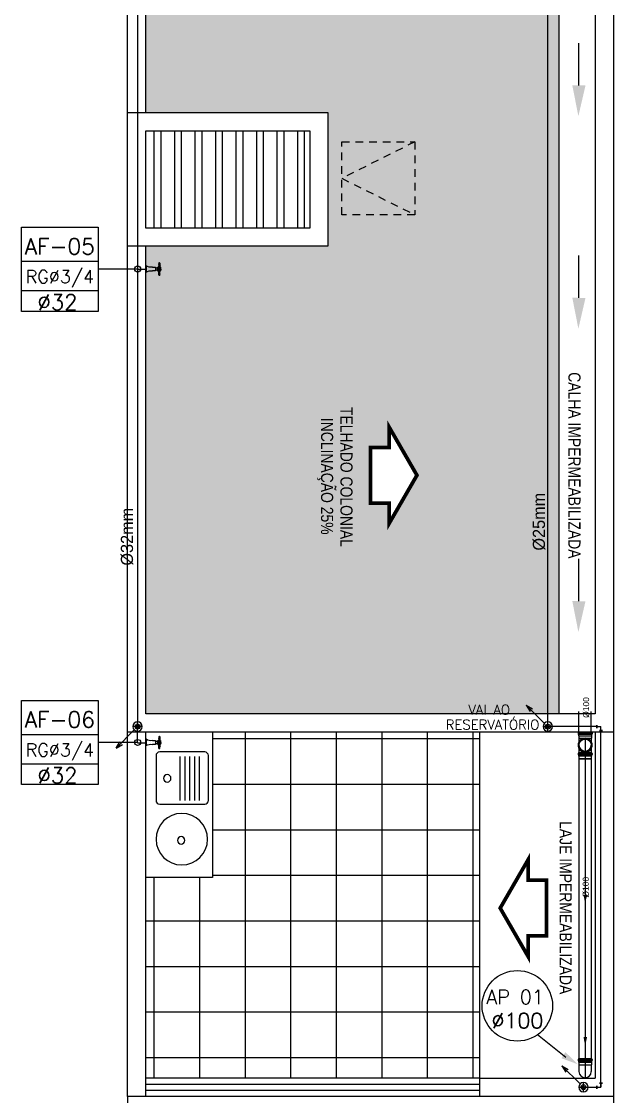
# Model space of a CAD drawing. Extents: x -210 to -126, y -135 to 724.
# Drawn here: x -182.08 to -172.34, y 677.33 to 695.03 of the extents above; entities that cross this region are included whole.
import ezdxf
from ezdxf.enums import TextEntityAlignment as Align

# ---------------------------------------------------------------- set-up
doc = ezdxf.new("R2010")
doc.units = 0
doc.header["$MEASUREMENT"] = 0
doc.linetypes.add('CONTINUO', pattern=[0])
doc.linetypes.add('HIDDEN2', pattern=[0.1875, 0.125, -0.0625])
doc.layers.get('0').update_dxf_attribs({"linetype": 'CONTINUOUS'})
for name, color, linetype in [('02', 8, 'CONTINUOUS'), ('A-PEN-B', 5, 'CONTINUOUS'), ('A-PEN-C', 4, 'CONTINUOUS'), ('A-PEN-W', 7, 'CONTINUOUS'), ('AF', 5, 'CONTINUOUS'), ('COTAS', 7, 'CONTINUOUS'), ('COTAS01', 7, 'CONTINUOUS'), ('Diametro', 2, 'CONTINUOUS'), ('E-txt-g', 3, 'CONTINUOUS'), ('Esgoto', 5, 'CONTINUOUS'), ('ESPECIFICAÇÃO02', 7, 'CONTINUOUS'), ('HIDRO 01', 4, 'CONTINUOUS'), ('Prumadas_L', 1, 'CONTINUOUS'), ('Prumadas_Q', 3, 'CONTINUOUS'), ('Prumadas_T', 2, 'CONTINUOUS'), ('TEXTO', 4, 'CONTINUOUS'), ('Texto-Tubos', 7, 'CONTINUOUS'), ('TigreCad', 3, 'CONTINUOUS'), ('Tinterno', 9, 'CONTINUOUS'), ('TUBULAÇÃO_ESGOTO', 5, 'CONTINUOUS')]:
    doc.layers.add(name, color=color, linetype=linetype)
doc.layers.add('E-Txt-W', color=7, linetype='CONTINUOUS', lineweight=20)
doc.styles.add('F2', font='swissc.ttf')
doc.styles.add('REG60', font='romans.shx', dxfattribs={"width": 0.8, "height": 0.15})
doc.styles.add('REG80', font='romans.shx', dxfattribs={"width": 0.8, "height": 0.2})
doc.styles.add('ROMANS', font='romans', dxfattribs={"height": 0.1})
doc.styles.add('TCTUBOS-TXT', font='arial.ttf')

# ---------------------------------------------------------------- blocks, each defined once
blk = doc.blocks.new('A$C656368A0')
at = {"layer": 'COTAS01', "color": 8}
for p, q in [((0, 1.1964), (0, 0)), ((0, 1.1964), (0.5505, 1.1964)), ((0.1097, 0.997), (0.1097, 0.6345)), ((0.1497, 0.997), (0.1497, 0.6345)), ((0.1897, 0.997), (0.1897, 0.6345)), ((0.2298, 0.997), (0.2298, 0.6345)), ((0.2698, 0.997), (0.2698, 0.6345)), ((0, 0), (0.5505, 0))]:
    blk.add_line(p, q, dxfattribs=at)
for centre in [(0.3736, 0.8158), (0.2591, 0.3053)]:
    blk.add_circle(centre, 0.0307, dxfattribs=at)
at = {"layer": 'ESPECIFICAÇÃO02', "color": 8}
blk.add_lwpolyline([(0.4658, 0.6329, -0.414214), (0.4357, 0.6029), (0.0655, 0.6029, -0.414214), (0.0354, 0.6329), (0.0354, 1.0032, -0.414214), (0.0655, 1.0332), (0.4357, 1.0332, -0.414214), (0.4658, 1.0032)], format="xyb", close=True, dxfattribs=at)
blk.add_circle((0.2541, 0.3149), 0.212, dxfattribs=at)
blk = doc.blocks.new('Seta')
at = {"const_width": 2}
blk.add_lwpolyline([(10, 15), (10, 25.98), (25, 0), (10, -25.98), (10, -15), (0, -15), (0, 15)], close=True, dxfattribs=at)
blk = doc.blocks.new('TXT-AMB75')
at = {"layer": 'E-txt-g', "style": 'REG80', "width": 0.8, "flags": 8}
blk.add_attdef('TXT', text='', height=0.2, dxfattribs=at).set_placement((0.005, 0.296), align=Align.CENTER)
at = {"layer": 'E-Txt-W', "style": 'REG60', "width": 0.8, "flags": 8}
blk.add_attdef('TXT', text='', height=0.15, dxfattribs=at).set_placement((0.005, 0.027), align=Align.CENTER)
blk = doc.blocks.new('registro de gaveta')
at = {"layer": 'A-PEN-B'}
blk.add_line((0.0673, 0.0153), (-0.0044, 0.0153), dxfattribs=at)
blk.add_circle((0.0673, 0.0128), 0.025, dxfattribs=at)
at = {"layer": 'HIDRO 01', "color": 4}
for p, q in [((-0.1202, 0.0237), (-0.1202, 0.0281)), ((-0.1202, 0.013), (-0.1202, 0.0237)), ((-0.1202, 0.0023), (-0.1202, 0.013)), ((-0.1202, -0.0021), (-0.1202, 0.0023)), ((-0.1172, 0.0618), (-0.1172, 0.0333)), ((-0.1172, 0.0179), (-0.1172, 0.0337)), ((-0.1172, 0.0179), (-0.1172, 0.013)), ((-0.1172, 0.013), (-0.1172, 0.008)), ((-0.1172, 0.008), (-0.1172, -0.0079)), ((-0.1122, 0.0631), (-0.1159, 0.0631)), ((-0.1085, 0.0631), (-0.1122, 0.0631)), ((-0.1072, 0.0618), (-0.1072, 0.0348)), ((-0.1072, 0.0179), (-0.1072, 0.0353)), ((-0.1072, 0.013), (-0.1072, 0.0179)), ((-0.1072, 0.008), (-0.1072, 0.013)), ((-0.1072, 0.008), (-0.1072, -0.0088)), ((-0.0967, 0.0233), (-0.0967, 0.0275)), ((-0.0967, 0.013), (-0.0967, 0.0233)), ((-0.0805, 0.021), (-0.0967, 0.021)), ((-0.0967, 0.0027), (-0.0967, 0.013)), ((-0.0967, -0.0016), (-0.0967, 0.0027)), ((-0.0805, 0.0025), (-0.0967, 0.0025)), ((-0.0805, 0.013), (-0.0805, 0.0291)), ((-0.0805, 0.0291), (-0.0542, 0.0291)), ((-0.0805, -0.0031), (-0.0805, 0.013)), ((-0.0037, 0.039), (0, 0.039)), ((-0.0037, 0.013), (-0.0037, 0.039)), ((-0.0037, -0.013), (-0.0037, 0.013)), ((0, 0.013), (0, 0.039)), ((0, -0.013), (0, 0.013)), ((-0.1202, -0.0021), (-0.1202, -0.0022)), ((-0.1173, -0.0099), (-0.1173, -0.0149)), ((-0.1173, -0.0149), (-0.1173, -0.0198)), ((-0.1172, -0.0358), (-0.1172, -0.0073)), ((-0.1159, -0.0371), (-0.1122, -0.0371)), ((-0.1085, -0.0371), (-0.1122, -0.0371)), ((-0.1074, -0.0149), (-0.1074, -0.0099)), ((-0.1074, -0.0198), (-0.1074, -0.0149)), ((-0.1072, -0.0358), (-0.1072, -0.0088)), ((-0.0542, -0.0031), (-0.0805, -0.0031)), ((0, -0.013), (-0.0037, -0.013))]:
    blk.add_line(p, q, dxfattribs=at)
for points in [[(-0.0967, 0.0275), (-0.0982, 0.0279), (-0.0997, 0.0282), (-0.1019, 0.0287)], [(-0.0967, -0.0016), (-0.0982, -0.0019), (-0.0997, -0.0022), (-0.1019, -0.0027)]]:
    blk.add_lwpolyline(points, dxfattribs=at)
at = {"layer": 'HIDRO 01', "color": 4, "extrusion": (0, 0, -1)}
for centre, radius, start, end in [((0.0851, 0.013), 0.0395, 359.99565, 20.13631), ((0.1212, 0.0238), 0.000989, 20.12195, 100.11243), ((0.1212, 0.0238), 0.000991, 100.09482, 179.99997), ((0.124, 0.0339), 0.00681, 181.23675, 236.37895), ((0.1123, 0.0442), 0.00495, 0.02602, 89.97401), ((0.1123, 0.0368), 0.00495, 270.01829, 359.98187), ((0.1159, 0.0618), 0.00124, 0.00003, 90), ((0.1122, 0.0155), 0.00495, 0.02602, 89.97401), ((0.1122, 0.008), 0.00495, 270.01829, 359.98187), ((0.1123, 0.0442), 0.00495, 90.01816, 179.98176), ((0.1123, 0.0368), 0.00495, 180.01828, 269.98187), ((0.1122, 0.0155), 0.00495, 90.01816, 179.98176), ((0.1122, 0.008), 0.00495, 180.01828, 269.98187), ((0.1004, 0.0353), 0.00681, 282.35991, 359.99998), ((0.0409, 0.0948), 0.0671, 236.35821, 281.45069), ((0.0409, -0.0689), 0.0671, 78.54956, 123.64201), ((0.124, -0.0079), 0.00681, 123.6059, 180.00001), ((0.1123, -0.0099), 0.00495, 0.02602, 89.97401), ((0.1123, -0.0198), 0.00495, 270.01829, 359.98187), ((0.1123, -0.0099), 0.00495, 90.01816, 179.98176), ((0.1123, -0.0198), 0.00495, 180.01828, 269.98187), ((0.1085, -0.0358), 0.00124, 180, 270), ((0.1004, -0.0093), 0.00681, 359.9998, 77.64333)]:
    blk.add_arc(centre, radius, start, end, dxfattribs=at)
at = {"layer": 'HIDRO 01', "color": 4}
for centre, radius, start, end in [((-0.0851, 0.013), 0.0394, 179.994, 200.13886), ((-0.1201, 0.0281), 0.000125, 123.88448, 179.91511), ((-0.1085, 0.0618), 0.00124, 359.99895, 90), ((-0.1212, -0.0002), 0.00099, 200.12706, 280.0763), ((-0.1212, -0.0002), 0.00099, 280.07207, 0.00336), ((-0.1201, -0.0021), 0.000124, 206.71741, 236.35591), ((-0.1159, -0.0358), 0.00124, 179.99835, 270)]:
    blk.add_arc(centre, radius, start, end, dxfattribs=at)
blk = doc.blocks.new('CIRCULOS')
at = {"layer": 'COTAS'}
for p, q in [((-4, 0), (4, 0)), ((0, 4), (0, -4))]:
    blk.add_line(p, q, dxfattribs=at)
for radius in [2, 1]:
    blk.add_circle((0, 0), radius, dxfattribs=at)
blk = doc.blocks.new('j9n100d')
at = {"layer": 'TigreCad'}
for p, q in [((54.9, 50.8), (0, 50.8)), ((57.1, 53), (54.9, 50.8)), ((57.1, 53), (57.1, -53)), ((76.8, 53), (57.1, 53)), ((77.1, 53.2), (76.8, 53)), ((89.2, 53.2), (77.1, 53.2)), ((77.1, 53.2), (77.1, -53.3)), ((90.4, 56.7), (90.2, 54.2)), ((100.8, 57.7), (91.4, 57.7)), ((91.4, 56.7), (91.4, -56.6)), ((100.8, 56.7), (100.8, -56.6)), ((101.8, 56.9), (102.6, 54)), ((108, 53.2), (103.6, 53.2)), ((108, 53.2), (108, -53.3)), ((54.9, -50.8), (0, -50.8)), ((57.1, -53), (54.9, -50.8)), ((76.8, -53), (57.1, -53)), ((77.1, -53.3), (76.8, -53)), ((89.2, -53.3), (77.1, -53.3)), ((90.4, -56.7), (90.2, -54.2)), ((100.8, -57.6), (91.4, -57.6)), ((101.8, -56.9), (102.6, -54)), ((108, -53.3), (103.6, -53.3))]:
    blk.add_line(p, q, dxfattribs=at)
for centre, radius, start, end in [((0, 0), 50.8, 90, 270), ((89.2, 54.2), 1, 270, 355), ((91.4, 56.7), 1, 90, 175), ((100.8, 56.7), 1, 15, 90), ((103.6, 54.2), 1, 195, 270), ((89.2, -54.2), 1, 5, 90), ((91.4, -56.6), 1, 185, 270), ((100.8, -56.6), 1, 270, 345), ((103.6, -54.2), 1, 90, 165)]:
    blk.add_arc(centre, radius, start, end, dxfattribs=at)
at = {"layer": 'Tinterno'}
for p, q in [((54.9, 50.8), (54.9, -50.8)), ((76.8, 53), (76.8, -53)), ((90.1, 53.2), (90.1, -53.3)), ((102.8, 53.2), (102.8, -53.3))]:
    blk.add_line(p, q, dxfattribs=at)
blk = doc.blocks.new('j9n100s')
at = {"layer": 'TigreCad'}
for p, q in [((27.3, 50.8), (60, 50.8)), ((27.3, -50.8), (60, -50.8))]:
    blk.add_line(p, q, dxfattribs=at)
blk.add_circle((0, 0), 53.2, dxfattribs=at)
for start, end in [(61.78498, 298.21502), (298.21502, 61.78498)]:
    blk.add_arc((0, 0), 57.7, start, end, dxfattribs=at)
at = {"layer": 'Tinterno'}
blk.add_line((60, -50.8), (60, 50.8), dxfattribs=at)
blk.add_circle((0, 0), 51, dxfattribs=at)
blk = doc.blocks.new('11031030p')
at = {"layer": 'TigreCad'}
for p, q in [((0, -53.3), (0, 53.2)), ((0, 53.2), (4.4, 53.2)), ((6.2, 56.9), (5.4, 54)), ((7.2, 57.6), (16.6, 57.6)), ((7.2, -56.7), (7.2, 56.6)), ((16.6, -56.7), (16.6, 56.6)), ((17.6, 56.7), (17.8, 54.2)), ((18.8, 53.2), (30.9, 53.2)), ((30.9, 53.2), (31.2, 53)), ((50.9, 53), (31.2, 53)), ((50.9, 53), (53.1, 50.8)), ((53.1, -50.8), (53.1, 50.8)), ((0, -53.3), (4.4, -53.3)), ((6.2, -56.9), (5.4, -54)), ((7.2, -57.7), (16.6, -57.7)), ((17.6, -56.7), (17.8, -54.2)), ((18.8, -53.3), (30.9, -53.3)), ((30.9, -53.3), (31.2, -53)), ((31.2, -53), (50.9, -53)), ((50.9, -53), (53.1, -50.8))]:
    blk.add_line(p, q, dxfattribs=at)
for centre, start, end in [((4.4, 54.2), 270, 345), ((7.2, 56.6), 90, 165), ((16.6, 56.6), 5, 90), ((18.8, 54.2), 185, 270), ((4.4, -54.2), 15, 90), ((7.2, -56.7), 195, 270), ((16.6, -56.7), 270, 355), ((18.8, -54.2), 90, 175)]:
    blk.add_arc(centre, 1, start, end, dxfattribs=at)
at = {"layer": 'Tinterno'}
for p, q in [((5.2, -53.3), (5.2, 53.2)), ((17.9, -53.3), (17.9, 53.2)), ((30.9, 53.2), (30.9, -53.3)), ((31.2, 53), (31.2, -53)), ((50.9, 53), (50.9, -53))]:
    blk.add_line(p, q, dxfattribs=at)

msp = doc.modelspace()

# ---------------------------------------------------------------- hatches: boundary and pattern name
at = {"layer": '02', "linetype": 'Continuous'}
h = msp.add_hatch(dxfattribs=at)
h.set_pattern_fill('TROOF1', color=256, scale=0.3, angle=450, style=0, pattern_type=2)
h.set_pattern_definition([(90, (-1658.14793, 261.71673), (-0.3, 0.3), [0.096, -0.204]), (215.2176, (-1658.177931, 262.00473), (2.99999974996, 2.10000034906), [0.0624261, -6.1801698]), (250.71, (-1658.228931, 261.96873), (1.7999959482, 5.10000155527), [0.0635688, -6.2933172]), (289.29, (-1658.249931, 261.90873), (1.7999959482, -5.10000155527), [0.0635688, -6.2933172]), (324.7824, (-1658.228931, 261.84873), (2.99999974996, -2.10000034906), [0.0624261, -6.1801698]), (360, (-1658.17793, 261.81273), (0.3, 0.3), [0.03, -0.27]), (180, (-1658.14793, 262.00473), (-0.3, -0.3), [0.03, -0.27]), (90, (-1658.15993, 261.71673), (-0.3, 0.3), [0.084, -0.216]), (216.3844, (-1658.183931, 262.01673), (4.49999716586, 3.30000387505), [0.0708024, -7.0094517]), (252.3499, (-1658.240931, 261.97473), (-1.79999755715, -5.70000084583), [0.0692604, -6.8567775]), (287.6501, (-1658.261931, 261.90873), (-1.79999755715, 5.70000084583), [0.0692604, -6.8567775]), (323.6156, (-1658.240931, 261.84273), (4.49999716586, -3.30000387505), [0.0708024, -7.0094517]), (360, (-1658.18393, 261.80073), (0.3, 0.3), [0.024, -0.276]), (180, (-1658.15993, 262.01673), (-0.3, -0.3), [0.024, -0.276]), (90, (-1658.15993, 262.00473), (-0.3, 0.3), [0.012, -0.288]), (177.3974, (-1658.183931, 261.80073), (6.29999979587, -0.3000042576), [0.2642727, -6.3425421]), (182.6026, (-1658.183931, 262.01673), (-6.29999979587, -0.3000042576), [0.2642727, -6.3425421]), (90, (-1658.14793, 262.00473), (-0.3, 0.3), [0.012, -0.288])])
h.paths.add_polyline_path([(-176.032, 695.756), (-176.032, 696.092), (-176.338, 696.092), (-176.338, 697.009), (-176.032, 697.009), (-176.032, 697.345), (-175.574, 696.551)], flags=16)
h.paths.add_polyline_path([(-176.032, 704.428), (-176.032, 704.764), (-176.338, 704.764), (-176.338, 705.681), (-176.032, 705.681), (-176.032, 706.017), (-175.574, 705.222)], flags=16)
h.paths.add_polyline_path([(-180.038, 690.622), (-180.038, 683.625), (-173.238, 683.625), (-173.238, 690.622)])
h.paths.add_polyline_path([(-176.032, 688.348), (-175.574, 687.554), (-176.032, 686.76), (-176.032, 687.095), (-176.338, 687.095), (-176.338, 688.013), (-176.032, 688.013)], flags=16)
h.paths.add_polyline_path([(-176.891, 706.318), (-176.891, 704.074), (-176.577, 704.074), (-176.577, 706.318)], flags=24)
h.paths.add_polyline_path([(-177.292, 706.194), (-177.292, 704.22), (-176.824, 704.22), (-176.824, 706.194)], flags=24)
h.paths.add_polyline_path([(-176.891, 697.646), (-176.891, 695.402), (-176.577, 695.402), (-176.577, 697.646)], flags=24)
h.paths.add_polyline_path([(-177.292, 697.522), (-177.292, 695.548), (-176.824, 695.548), (-176.824, 697.522)], flags=24)
h.paths.add_polyline_path([(-180.058, 702.859), (-179.627, 702.859), (-179.627, 703.278), (-180.058, 703.278)], flags=9)
h.paths.add_polyline_path([(-179.407, 702.859), (-178.976, 702.859), (-178.976, 703.278), (-179.407, 703.278)], flags=24)
h.paths.add_polyline_path([(-177.069, 702.859), (-176.505, 702.859), (-176.505, 703.278), (-177.069, 703.278)], flags=24)
h.paths.add_polyline_path([(-174.607, 702.859), (-174.176, 702.859), (-174.176, 703.278), (-174.607, 703.278)], flags=24)
h.paths.add_polyline_path([(-173.958, 702.859), (-173.527, 702.859), (-173.527, 703.278), (-173.958, 703.278)], flags=24)
h.paths.add_polyline_path([(-176.891, 688.649), (-176.891, 686.405), (-176.577, 686.405), (-176.577, 688.649)], flags=24)
h.paths.add_polyline_path([(-177.292, 688.525), (-177.292, 686.551), (-176.824, 686.551), (-176.824, 688.525)], flags=24)
h.paths.add_polyline_path([(-177.238, 703.825), (-177.238, 702.325), (-174.238, 702.325), (-174.238, 699.525), (-180.038, 699.525), (-180.038, 693.525), (-177.038, 693.525), (-177.038, 691.325), (-180.038, 691.325), (-180.038, 690.622), (-173.238, 690.622), (-173.238, 708.425), (-180.038, 708.425), (-180.038, 703.825)])
at = {"layer": '02', "linetype": 'CONTINUO'}
h = msp.add_hatch(dxfattribs=at)
h.set_pattern_fill('ANSI32', color=256, scale=0.9, angle=405, style=0)
h.set_pattern_definition([(90, (-1658.14793, 261.71673), (-0.3375, 1e-16), []), (90, (-1658.03543, 261.82923), (-0.3375, 1e-16), [])])
h.paths.add_polyline_path([(-177.338, 691.625), (-177.338, 693.225), (-180.038, 693.225), (-180.038, 691.625)])
at = {"layer": '02'}
h = msp.add_hatch(dxfattribs=at)
h.set_pattern_fill('ANSI37,_O', color=256, scale=6, angle=315)
h.set_pattern_definition([(360, (-1658.1479, 261.7167), (2e-16, 0.75), []), (90, (-1658.1479, 261.7167), (-0.75, 2e-16), [])])
h.paths.add_polyline_path([(-174.538, 683.325), (-178.937, 683.325), (-178.937, 682.184), (-177.288, 680.475)])
h.paths.add_polyline_path([(-177.288, 680.475), (-174.538, 677.625), (-174.538, 683.325)])
h.paths.add_polyline_path([(-178.937, 682.184), (-178.937, 680.932), (-180.038, 680.932), (-180.038, 677.625), (-177.288, 680.475)])
h.paths.add_polyline_path([(-180.038, 677.625), (-174.538, 677.625), (-177.288, 680.475)])

# ---------------------------------------------------------------- linework, layer by layer
for p, q in [((-173.773, 683.768), (-173.67, 683.707)), ((-173.773, 683.768), (-173.712, 683.665)), ((-173.475, 683.469), (-173.773, 683.768)), ((-180.227, 683.36), (-180.526, 683.061)), ((-180.526, 683.061), (-180.465, 683.164)), ((-180.526, 683.061), (-180.423, 683.122)), ((-173.186, 677.832), (-173.083, 677.771)), ((-173.186, 677.832), (-173.125, 677.728)), ((-172.887, 677.533), (-173.186, 677.832))]:
    msp.add_line(p, q)
at = {"extrusion": (0, 0, -1)}
for centre, major_axis in [((-180.172, 683.415), (-0.0547, -0.0547)), ((-173.42, 683.415), (-0.0547, 0.0547)), ((-172.833, 677.478), (-0.0547, 0.0547))]:
    msp.add_ellipse(centre, major_axis=major_axis, ratio=1, start_param=0.785398, end_param=7.068583, dxfattribs=at)
at = {"layer": '02', "linetype": 'Continuous'}
for p, q in [((-180.338, 683.325), (-180.338, 708.725)), ((-172.338, 708.725), (-172.338, 683.325)), ((-173.238, 708.425), (-173.238, 683.625)), ((-172.638, 708.425), (-172.638, 683.625)), ((-180.038, 693.525), (-180.038, 699.525)), ((-180.038, 691.625), (-180.038, 693.225)), ((-180.038, 683.625), (-180.038, 691.325)), ((-172.638, 683.625), (-180.038, 683.625)), ((-180.338, 677.325), (-180.338, 683.325)), ((-172.338, 683.325), (-180.338, 683.325)), ((-180.038, 677.325), (-180.038, 683.325)), ((-174.538, 677.325), (-174.538, 683.325)), ((-172.638, 683.325), (-172.638, 677.625)), ((-172.338, 683.325), (-172.338, 677.325)), ((-172.338, 683.325), (-172.338, 677.325)), ((-174.538, 677.625), (-180.038, 677.625)), ((-174.538, 677.625), (-172.638, 677.625)), ((-174.538, 677.525), (-180.038, 677.525)), ((-174.538, 677.425), (-180.038, 677.425)), ((-180.038, 677.325), (-180.338, 677.325)), ((-180.338, 677.325), (-180.338, 674.325)), ((-174.538, 677.325), (-180.038, 677.325)), ((-172.338, 677.325), (-174.538, 677.325)), ((-172.338, 677.325), (-172.338, 674.325))]:
    msp.add_line(p, q, dxfattribs=at)
for points in [[(-177.038, 693.525), (-177.038, 691.325), (-180.338, 691.325), (-180.338, 693.525)], [(-177.338, 693.225), (-177.338, 691.625), (-180.038, 691.625), (-180.038, 693.225)]]:
    msp.add_lwpolyline(points, close=True, dxfattribs=at)
at = {"layer": '02', "linetype": 'HIDDEN2'}
msp.add_lwpolyline([(-176.811, 691.843), (-176.811, 693.043), (-175.611, 693.043), (-175.611, 691.843)], close=True, dxfattribs=at)
msp.add_lwpolyline([(-175.611, 693.043), (-176.811, 692.443), (-175.611, 691.843)], dxfattribs=at)
at = {"layer": 'A-PEN-C'}
msp.add_line((-173.124, 677.966), (-173.591, 678.341), dxfattribs=at)
msp.add_circle((-173.921, 678.818), 0.58, dxfattribs=at)
msp.add_solid([(-172.924, 677.855), (-173.13, 678.056), (-173.194, 677.955)], dxfattribs=at)
at = {"layer": 'AF', "linetype": 'Continuous'}
for p, q in [((-180.172, 699.691), (-180.172, 690.946)), ((-173.42, 683.415), (-173.42, 698.392)), ((-172.907, 693.974), (-172.907, 694.67)), ((-172.907, 690.475), (-172.907, 691.171)), ((-180.172, 690.946), (-180.172, 683.38)), ((-172.907, 685.481), (-172.907, 686.177)), ((-172.611, 683.415), (-173.42, 683.415)), ((-180.172, 683.149), (-180.172, 683.335)), ((-172.545, 677.478), (-172.545, 683.349)), ((-172.833, 677.478), (-172.545, 677.478))]:
    msp.add_line(p, q, dxfattribs=at)
at = {"layer": 'AF', "color": 2}
for p, q in [((-172.611, 683.415), (-172.545, 683.415)), ((-172.545, 683.349), (-172.545, 683.415)), ((-172.611, 677.478), (-172.545, 677.478)), ((-172.545, 677.544), (-172.545, 677.478))]:
    msp.add_line(p, q, dxfattribs=at)
at = {"layer": 'AF', "color": 2, "extrusion": (-1, -1.22465e-16, 0)}
msp.add_circle((-683.415, 0, 172.611), 0.025, dxfattribs=at)
at = {"layer": 'AF', "color": 2, "extrusion": (1.22465e-16, -1, 0)}
msp.add_circle((-172.545, 0, -683.349), 0.025, dxfattribs=at)
at = {"layer": 'AF', "color": 2, "extrusion": (-1, -1.83697e-16, 0)}
msp.add_circle((-677.478, 0, 172.611), 0.025, dxfattribs=at)
at = {"layer": 'AF', "color": 2, "extrusion": (-1.83697e-16, 1, 0)}
msp.add_circle((172.545, 0, 677.544), 0.025, dxfattribs=at)
at = {"layer": 'Esgoto', "linetype": 'Continuous'}
msp.add_line((-172.805, 683.211), (-172.805, 677.639), dxfattribs=at)
at = {"layer": 'Prumadas_L'}
for p, q in [((-182.084, 691.08), (-180.822, 691.08)), ((-180.172, 690.946), (-180.822, 690.946)), ((-182.084, 690.596), (-180.822, 690.596)), ((-182.084, 683.288), (-180.822, 683.288)), ((-180.172, 683.154), (-180.822, 683.154)), ((-182.084, 682.804), (-180.822, 682.804))]:
    msp.add_line(p, q, dxfattribs=at)
at = {"layer": 'Prumadas_Q'}
for p, q in [((-182.084, 691.638), (-180.822, 691.638)), ((-182.084, 690.253), (-182.084, 691.638)), ((-180.822, 691.638), (-180.822, 690.253)), ((-180.822, 690.253), (-182.084, 690.253)), ((-182.084, 683.847), (-180.822, 683.847)), ((-182.084, 682.461), (-182.084, 683.847)), ((-180.822, 683.847), (-180.822, 682.461)), ((-180.822, 682.461), (-182.084, 682.461))]:
    msp.add_line(p, q, dxfattribs=at)
at = {"layer": 'TigreCad'}
for p, q in [((-172.906, 683.325), (-172.906, 683.663)), ((-172.703, 683.325), (-172.703, 683.663)), ((-172.906, 682.883), (-172.906, 677.951)), ((-172.703, 682.883), (-172.703, 677.951))]:
    msp.add_line(p, q, dxfattribs=at)
at = {"layer": 'TUBULAÇÃO_ESGOTO'}
for points in [[(-172.916, 693.466), (-172.799, 693.972), (-173.016, 693.976)], [(-172.916, 689.967), (-172.799, 690.473), (-173.016, 690.477)], [(-172.916, 684.973), (-172.799, 685.479), (-173.016, 685.483)], [(-172.805, 680.503), (-172.772, 680.643), (-172.832, 680.644)], [(-172.805, 678.163), (-172.772, 678.304), (-172.832, 678.305)]]:
    msp.add_solid(points, dxfattribs=at)

# ---------------------------------------------------------------- block references
at = {"layer": '02'}
ref = msp.add_blockref('TXT-AMB75', (-173.513, 687.713), dxfattribs=dict(at, xscale=-1.458, yscale=1.458, zscale=1.458, rotation=270))
ref.add_attrib('TXT', 'CALHA IMPERMEABILIZADA', dxfattribs={"layer": 'E-txt-g', "color": 2, "height": 0.2, "rotation": 270, "style": 'F2'}).set_placement((-173.081, 687.717), align=Align.CENTER)
ref = msp.add_blockref('TXT-AMB75', (-177.266, 687.522), dxfattribs=dict(at, xscale=-1.458, yscale=1.458, zscale=1.458, rotation=270))
ref.add_attrib('TXT', 'TELHADO COLONIAL', dxfattribs={"layer": 'E-txt-g', "color": 2, "height": 0.2, "rotation": 270, "style": 'F2'}).set_placement((-176.834, 687.527), align=Align.CENTER)
ref.add_attrib('TXT', 'INCLINAÇÃO 25%', dxfattribs={"layer": 'E-Txt-W', "height": 0.2, "rotation": 270, "style": 'F2'}).set_placement((-177.153, 687.538), align=Align.CENTER)
at = {"layer": '02', "xscale": 0.03057599999997219, "yscale": 0.03057599999997219, "zscale": 0.03057599999997219}
msp.add_blockref('Seta', (-176.338, 687.554), dxfattribs=at)
at = {"layer": '02', "ltscale": 0.35, "xscale": -2, "yscale": 2, "zscale": 2}
msp.add_blockref('A$C656368A0', (-178.937, 680.932), dxfattribs=at)
at = {"layer": '02'}
ref = msp.add_blockref('TXT-AMB75', (-173.657, 680.429), dxfattribs=dict(at, xscale=-1.458, yscale=1.458, zscale=1.458, rotation=270))
ref.add_attrib('TXT', 'LAJE IMPERMEABILIZADA', dxfattribs={"layer": 'E-txt-g', "color": 2, "height": 0.2, "rotation": 270, "style": 'F2'}).set_placement((-173.225, 680.434), align=Align.CENTER)
at = {"layer": '02', "xscale": 0.03057599999997219, "yscale": 0.03057599999997219, "zscale": 0.03057599999997219, "rotation": 180}
msp.add_blockref('Seta', (-173.439, 680.427), dxfattribs=at)
at = {"layer": 'A-PEN-W', "xscale": 0.019999999944, "yscale": 0.019999999944, "zscale": 0.019999999944}
for p, rotation in [((-180.172, 683.415), 180), ((-173.42, 683.415), 90.00000000000001), ((-172.833, 677.478), 90.00000000000001)]:
    msp.add_blockref('CIRCULOS', p, dxfattribs=dict(at, rotation=rotation))
at = {"layer": 'AF', "linetype": 'Continuous', "xscale": 2, "yscale": 2, "zscale": 2, "rotation": 180}
for p in [(-180.038, 690.976), (-180.038, 683.18)]:
    msp.add_blockref('registro de gaveta', p, dxfattribs=at)
at = {"layer": 'Esgoto', "xscale": 0.002, "yscale": 0.002, "zscale": 0.002, "rotation": 270}
msp.add_blockref('11031030p', (-172.805, 682.989), dxfattribs=at)
at = {"layer": 'TigreCad', "xscale": 0.002, "yscale": 0.002, "zscale": 0.002}
for name, p, rotation in [('j9n100s', (-172.805, 683.109), 270), ('j9n100d', (-172.805, 683.109), 90), ('j9n100d', (-172.805, 677.735), 90)]:
    msp.add_blockref(name, p, dxfattribs=dict(at, rotation=rotation))

# ---------------------------------------------------------------- texts
at = {"layer": 'A-PEN-C', "style": 'ROMANS'}
for s, height, p in [('AP 01', 0.234, (-173.957, 678.846)), ('%%C100', 0.2494, (-173.92, 678.449))]:
    msp.add_text(s, height=height, rotation=360, dxfattribs=at).set_placement(p, align=Align.CENTER)
at = {"layer": 'Diametro', "style": 'ROMANS'}
for s, p in [('VAI AO', (-174.384, 683.614)), (' RESERVATÓRIO', (-174.384, 683.368))]:
    msp.add_text(s, height=0.16, rotation=0, dxfattribs=at).set_placement(p, align=Align.CENTER)
at = {"layer": 'Prumadas_T', "style": 'ROMANS'}
for s, height, p in [('AF-05', 0.2647, (-181.452, 691.19)), ('RG%%C3/4', 0.2117, (-181.451, 690.718)), ('%%C32', 0.2562, (-181.49, 690.275)), ('AF-06', 0.2647, (-181.452, 683.399)), ('RG%%C3/4', 0.2117, (-181.451, 682.926)), ('%%C32', 0.2562, (-181.49, 682.484))]:
    msp.add_text(s, height=height, rotation=0, dxfattribs=at).set_placement(p, align=Align.CENTER)
at = {"layer": 'TEXTO'}
for s, p in [('Ø25mm', (-173.566, 686.789)), ('Ø32mm', (-180.348, 686.542))]:
    msp.add_text(s, height=0.2, rotation=90, dxfattribs=at).set_placement(p, align=Align.MIDDLE_CENTER)
at = {"layer": 'Texto-Tubos', "style": 'TCTUBOS-TXT'}
for p in [(-172.739, 683.73), (-172.745, 680.771)]:
    msp.add_text('%%C100', height=0.1, rotation=90, dxfattribs=at).set_placement(p, align=Align.CENTER)

doc.saveas('drawing.dxf')
